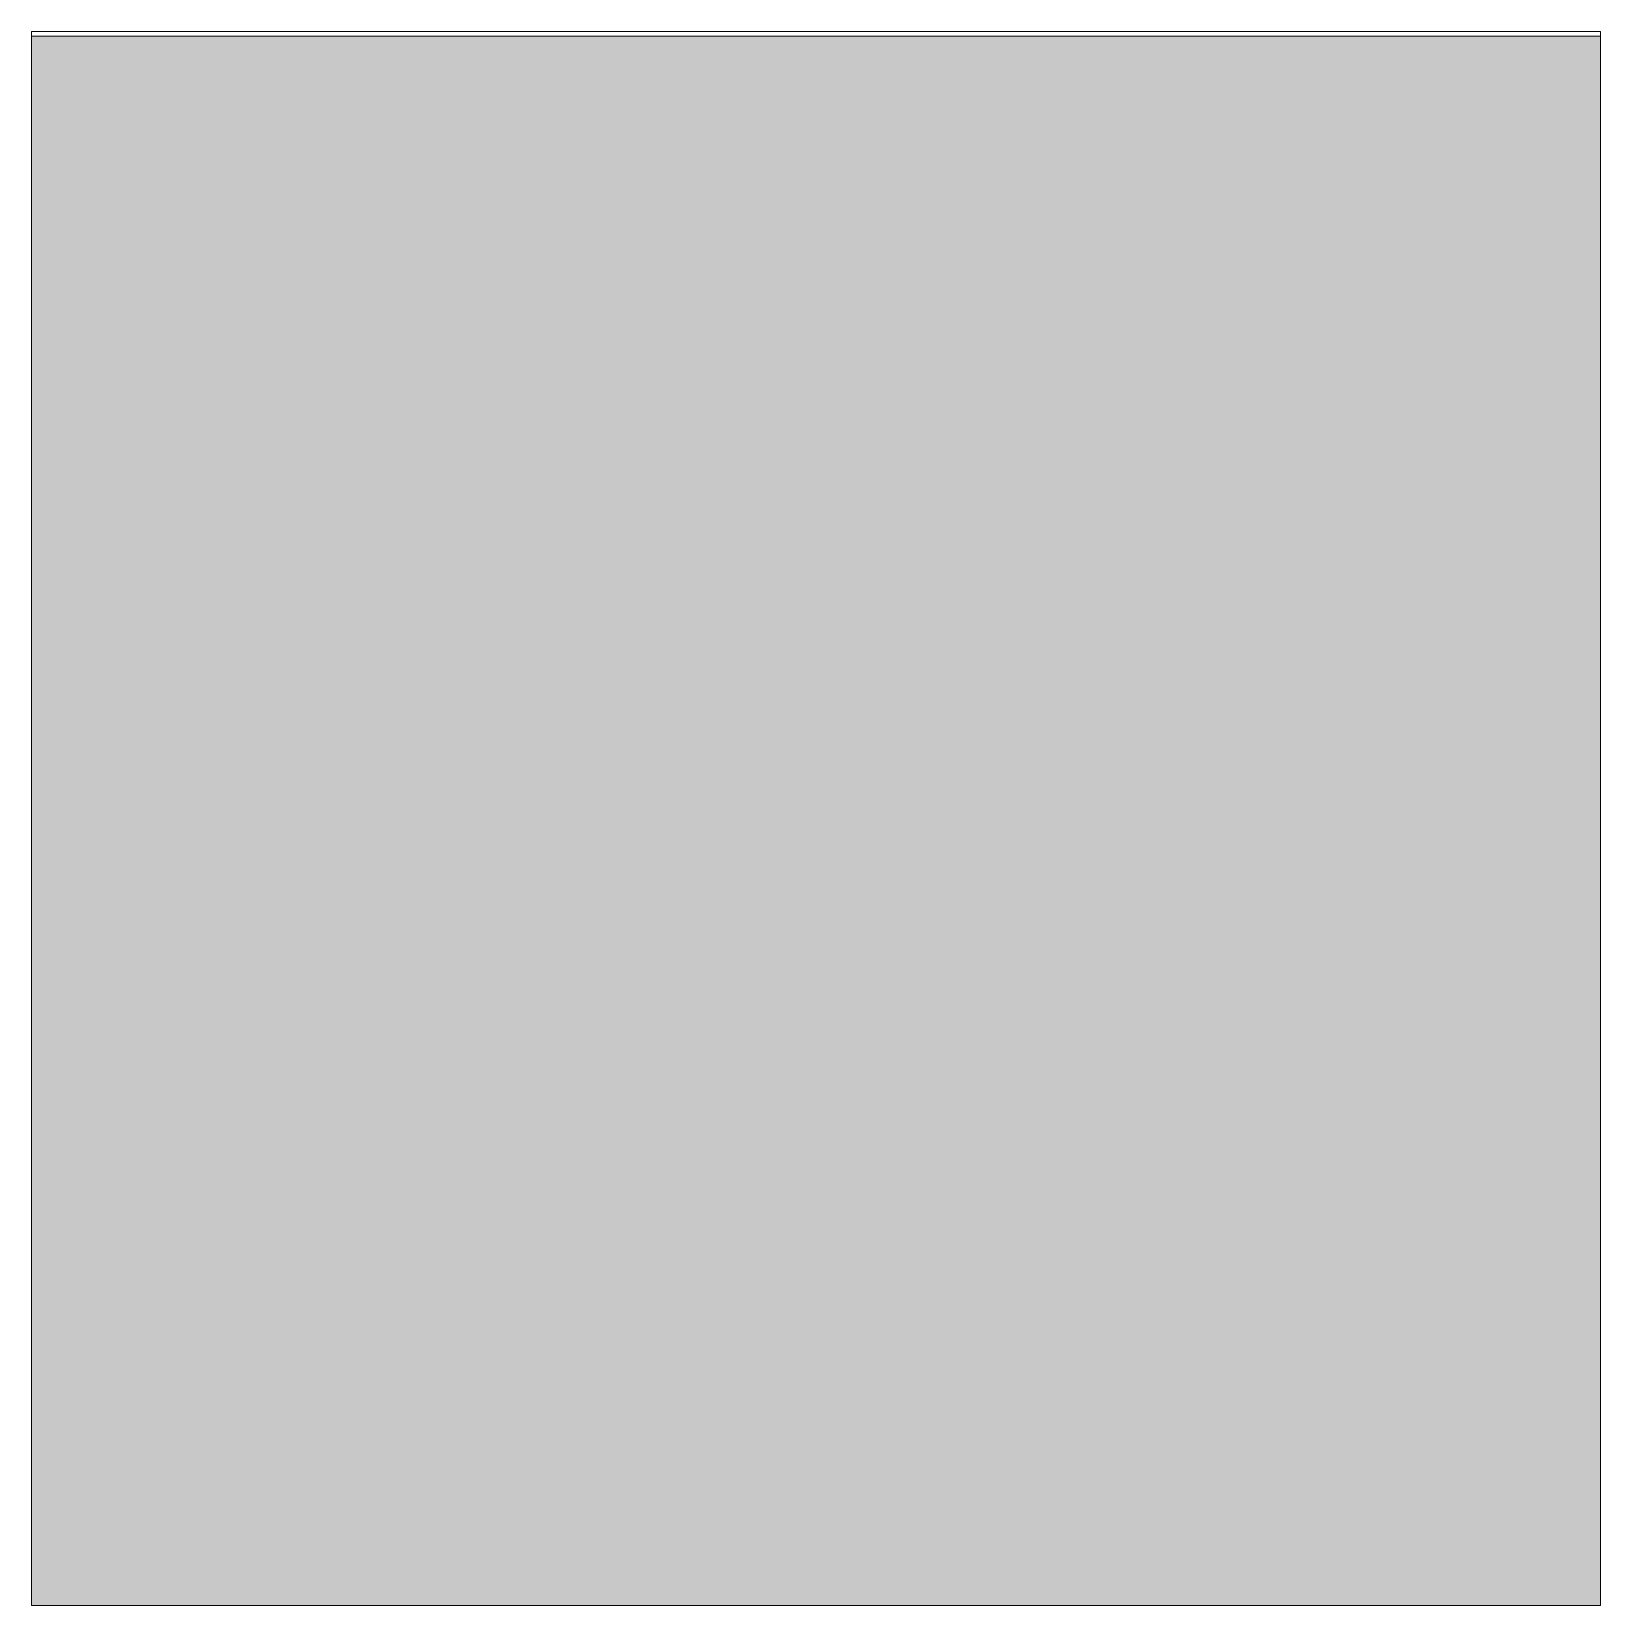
# Model space of a CAD drawing. Header units: inches. Extents: x 0 to 1865, y 0 to 1094.
# Drawn here: x 1429 to 1453, y 653.43 to 677.5 of the extents above; entities that cross this region are included whole.
import ezdxf

# ---------------------------------------------------------------- set-up
doc = ezdxf.new("R2010")
doc.units = ezdxf.units.IN
doc.header["$MEASUREMENT"] = 0
for name, color, linetype, lineweight in [('B-CL', 7, 'Continuous', 9), ('S-COLS', 52, 'Continuous', 13), ('Victor Bldg - 5th Floor_LINK_dwg', 8, 'Continuous', 9)]:
    doc.layers.add(name, color=color, linetype=linetype, lineweight=lineweight)

# ---------------------------------------------------------------- blocks, each defined once
blk = doc.blocks.new('Victor Bldg - 5th Floor_LINK_dwg-6972324-Level 05 POWER _ SIGNAL')
at = {"layer": 'B-CL'}
blk.add_line((1429, 677.426), (1429, 677.5), dxfattribs=at)
at = {"layer": 'B-CL', "flags": 128}
blk.add_lwpolyline([(1429, 677.5), (1453, 677.5), (1453, 677.426)], dxfattribs=at)
blk = doc.blocks.new('Concrete-Rectangular-Column - 24_ X 24_-6973359-Level 05 POWER _ SIGNAL')
at = {"layer": 'S-COLS', "lineweight": 9}
blk.add_hatch(color=7, dxfattribs=at).paths.add_polyline_path([(12, -12), (12, 12), (-12, 12), (-12, -12), (11.741, -12)], flags=0)
at = {"layer": 'S-COLS', "color": 8, "lineweight": 20}
for p, q in [((12, 12), (-12, 12)), ((-12, 12), (-12, -12)), ((12, -12), (12, 12)), ((-12, -12), (12, -12))]:
    blk.add_line(p, q, dxfattribs=at)

msp = doc.modelspace()

# ---------------------------------------------------------------- block references
at = {"layer": 'S-COLS', "lineweight": 9}
msp.add_blockref('Concrete-Rectangular-Column - 24_ X 24_-6973359-Level 05 POWER _ SIGNAL', (1441, 665.426), dxfattribs=at)
at = {"layer": 'Victor Bldg - 5th Floor_LINK_dwg', "color": 7}
msp.add_blockref('Victor Bldg - 5th Floor_LINK_dwg-6972324-Level 05 POWER _ SIGNAL', (0, 0), dxfattribs=at)

doc.saveas('drawing.dxf')
